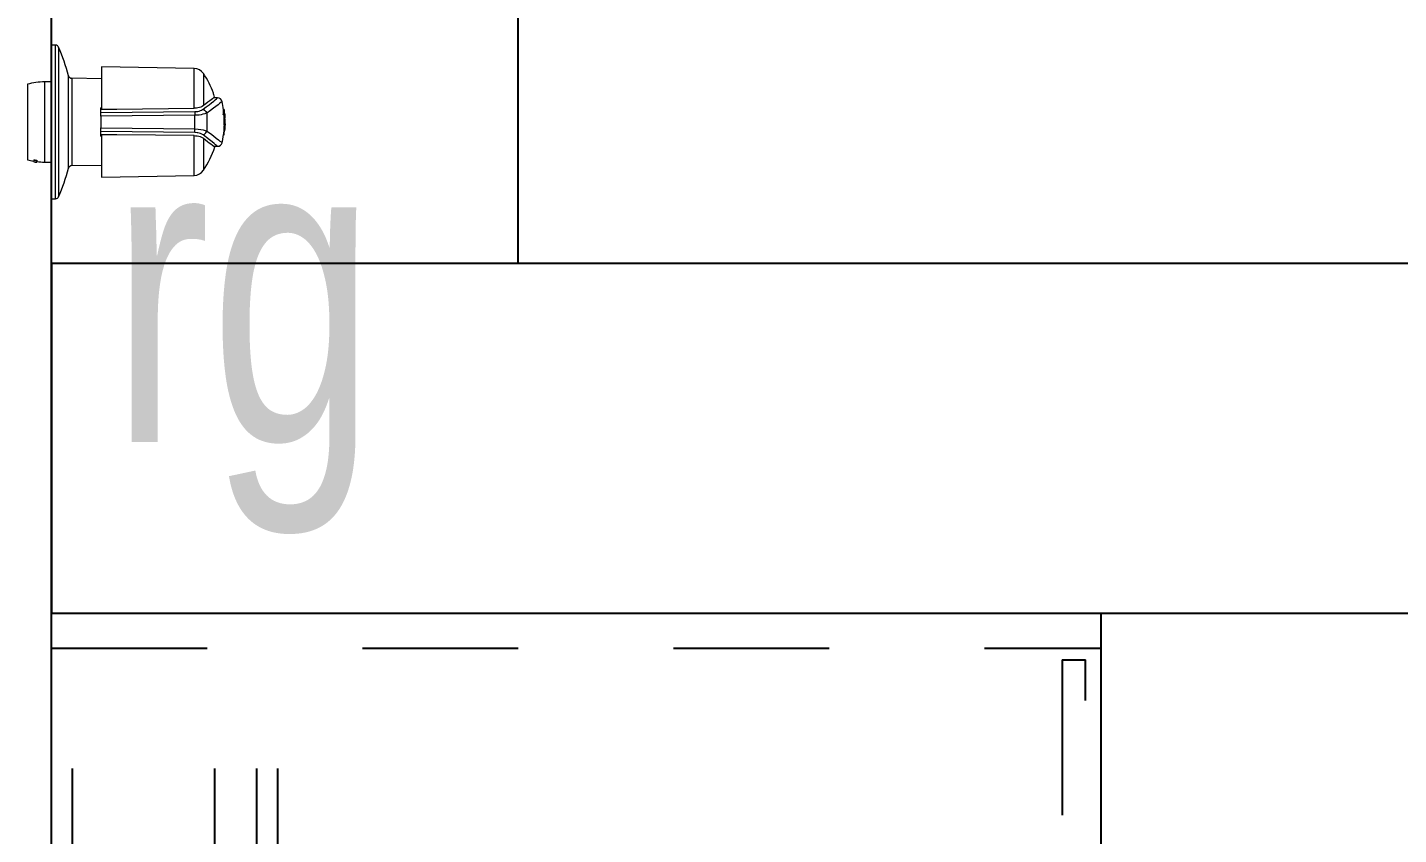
# Model space of a CAD drawing. Header units: millimetres. Extents: x 1573 to 2177, y 1587 to 1932.
# Drawn here: x 1896.255 to 1897.137, y 1901.157 to 1901.676 of the extents above; entities that cross this region are included whole.
import ezdxf

# ---------------------------------------------------------------- set-up
doc = ezdxf.new("R2010")
doc.units = ezdxf.units.MM
doc.header["$LTSCALE"] = 0.03
doc.linetypes.add('HIDDEN', pattern=[9.525, 6.35, -3.175])
doc.linetypes.add('HIDDEN2', pattern=[0.1875, 0.125, -0.0625])
doc.layers.add('-HIDRO', color=8, linetype='Continuous')
doc.layers.add('Prumadas_T', color=2, linetype='Continuous')
doc.layers.add('TigreCad', color=2, linetype='Continuous', lineweight=13)
doc.styles.add('CELIO_COTA', font='technic_.ttf', dxfattribs={"width": 0.85})

# ---------------------------------------------------------------- blocks, each defined once
blk = doc.blocks.new('27952097s')
at = {"layer": 'TigreCad', "linetype": 'Continuous'}
for p, q in [((-9.99, 100.7), (-10.34, 101.11)), ((-10.34, 101.11), (-10.34, 99.56)), ((-9.56, 100.2), (-9.99, 100.7)), ((-8.99, 99.52), (-9.56, 100.2)), ((-8.78, 103.07), (-8.69, 102.97)), ((-8.69, 102.97), (-8.44, 102.66)), ((-8.44, 102.66), (-8.01, 102.14)), ((-8.01, 102.14), (-7.41, 101.39)), ((-7.41, 101.39), (-6.7, 100.48)), ((-6.7, 100.48), (-5.86, 99.38)), ((-5.31, 104.01), (-5.31, 103.7)), ((-5.28, 104.02), (-5.3, 104)), ((-5.3, 104), (-5.16, 103.99)), ((-5.14, 103.68), (-5.29, 103.7)), ((-5.16, 103.99), (-4.89, 103.97)), ((-4.84, 103.67), (-5.14, 103.68)), ((-4.88, 104.06), (-4.89, 104.06)), ((-4.89, 104.06), (-4.8, 104.04)), ((-4.89, 103.97), (-4.45, 103.96)), ((-4.41, 103.65), (-4.84, 103.67)), ((-4.74, 104.08), (-4.83, 104.07)), ((-4.8, 104.04), (-4.57, 104.02)), ((-4.46, 104.1), (-4.74, 104.08)), ((-4.57, 104.02), (-4.2, 104)), ((-4.05, 104.11), (-4.46, 104.1)), ((-4.45, 103.96), (-3.88, 103.95)), ((-3.83, 103.64), (-4.41, 103.65)), ((-4.2, 104), (-3.64, 103.98)), ((-3.58, 104.12), (-4.05, 104.11)), ((-3.88, 103.95), (-3.16, 103.94)), ((-3.16, 103.63), (-3.83, 103.64)), ((-3.64, 103.98), (-2.92, 103.95)), ((-3.6, 104.18), (-3.6, 103.97)), ((-3.59, 104.19), (-3.56, 104.19)), ((-3.52, 104.17), (-3.58, 104.18)), ((-3.56, 104.19), (-3.53, 104.2)), ((-3.53, 104.2), (-3.44, 104.21)), ((-3.41, 104.17), (-3.52, 104.17)), ((-3.44, 104.21), (-3.42, 104.22)), ((-3.42, 104.22), (-3.4, 104.22)), ((-3.29, 104.18), (-3.41, 104.17)), ((-3.41, 103.97), (-3.41, 104.17)), ((-3.4, 104.22), (-3.36, 104.22)), ((-3.36, 104.22), (-3.33, 104.23)), ((-3.33, 104.23), (-3.3, 104.23)), ((-3.3, 104.23), (-3.25, 104.24)), ((-3.22, 104.18), (-3.29, 104.18)), ((-3.25, 104.24), (-3.18, 104.24)), ((-3.15, 104.18), (-3.22, 104.18)), ((-3.18, 104.24), (-3.11, 104.25)), ((-2.92, 103.95), (-3.16, 103.94)), ((-3.16, 103.63), (-3.16, 103.94)), ((-3.16, 103.63), (-3.03, 103.64)), ((-3.09, 104.19), (-3.15, 104.18)), ((-3.15, 103.96), (-3.15, 104.18)), ((-3.11, 104.25), (-3.01, 104.26)), ((-3.06, 104.19), (-3.09, 104.19)), ((-3.03, 104.19), (-3.06, 104.19)), ((-3.03, 103.96), (-3.03, 104.19)), ((-2.97, 104.19), (-3.03, 104.19)), ((-3.03, 103.64), (-2.92, 103.65)), ((-3.01, 104.26), (-2.9, 104.27)), ((-2.91, 104.2), (-2.97, 104.19)), ((-2.92, 103.65), (-2.92, 103.95)), ((-2.92, 103.89), (-2.91, 103.89)), ((-2.85, 104.2), (-2.91, 104.2)), ((-2.91, 103.89), (-2.85, 103.9)), ((-2.9, 104.27), (-2.78, 104.27)), ((-2.76, 104.2), (-2.85, 104.2)), ((-2.85, 103.9), (-2.85, 104.2)), ((-2.85, 103.9), (-2.79, 103.9)), ((-2.79, 103.9), (-2.74, 103.9)), ((-2.78, 104.27), (-2.6, 104.29)), ((-2.71, 104.21), (-2.76, 104.2)), ((-2.74, 103.9), (-2.65, 103.91)), ((-2.65, 104.21), (-2.71, 104.21)), ((-2.58, 104.21), (-2.65, 104.21)), ((-2.65, 103.91), (-2.65, 104.21)), ((-2.65, 103.91), (-2.61, 103.91)), ((-2.61, 103.91), (-2.57, 103.91)), ((-2.6, 104.29), (-2.54, 104.29)), ((-2.54, 104.21), (-2.58, 104.21)), ((-2.57, 103.91), (-2.5, 103.91)), ((-2.54, 104.29), (-2.49, 104.29)), ((-2.5, 104.21), (-2.54, 104.21)), ((-2.43, 104.21), (-2.5, 104.21)), ((-2.5, 103.91), (-2.5, 104.21)), ((-2.5, 103.91), (-2.45, 103.91)), ((-2.49, 104.29), (-2.38, 104.3)), ((-2.45, 103.91), (-2.41, 103.91)), ((-2.4, 104.21), (-2.43, 104.21)), ((-2.41, 103.91), (-2.36, 103.9)), ((-2.36, 104.21), (-2.4, 104.21)), ((-2.38, 104.3), (-2.1, 104.32)), ((-2.36, 103.9), (-2.36, 104.21)), ((-2.3, 104.2), (-2.36, 104.21)), ((-2.36, 103.9), (-2.33, 103.9)), ((-2.33, 103.9), (-2.3, 103.9)), ((-2.27, 104.2), (-2.3, 104.2)), ((-2.3, 103.9), (-2.24, 103.89)), ((-2.24, 104.2), (-2.27, 104.2)), ((-2.24, 103.89), (-2.24, 104.2)), ((-2.18, 104.19), (-2.24, 104.2)), ((-2.24, 103.89), (-2.21, 103.89)), ((-2.21, 103.89), (-2.17, 103.89)), ((-2.15, 104.19), (-2.18, 104.19)), ((-2.17, 103.89), (-2.11, 103.89)), ((-2.11, 104.19), (-2.15, 104.19)), ((-2.04, 104.19), (-2.11, 104.19)), ((-2.11, 103.89), (-2.11, 104.19)), ((-2.11, 103.89), (-2.07, 103.88)), ((-2.1, 104.32), (-1.84, 104.33)), ((-2.07, 103.88), (-2.03, 103.88)), ((-2, 104.19), (-2.04, 104.19)), ((-2.03, 103.88), (-1.96, 103.88)), ((-1.96, 104.18), (-2, 104.19)), ((-1.96, 103.88), (-1.96, 104.18)), ((-1.8, 104.18), (-1.96, 104.18)), ((-1.96, 103.88), (-1.86, 103.88)), ((-1.86, 103.88), (-1.76, 103.88)), ((-1.84, 104.33), (-1.58, 104.34)), ((-1.7, 104.19), (-1.8, 104.18)), ((-1.76, 103.88), (-1.58, 103.88)), ((-1.58, 104.19), (-1.7, 104.19)), ((-1.53, 104.19), (-1.58, 104.19)), ((-1.58, 103.88), (-1.58, 104.19)), ((-1.58, 103.88), (-1.53, 103.89)), ((-1.47, 104.19), (-1.53, 104.19)), ((-1.53, 103.89), (-1.47, 103.89)), ((-1.42, 104.19), (-1.47, 104.19)), ((-1.47, 103.89), (-1.42, 103.89)), ((-1.42, 103.89), (-1.42, 104.19)), ((-1.3, 104.19), (-1.42, 104.19)), ((-1.42, 103.89), (-1.33, 103.89)), ((-1.33, 103.89), (-1.25, 103.89)), ((-1.22, 104.19), (-1.3, 104.19)), ((-1.25, 103.89), (-1.15, 103.88)), ((-1.15, 104.18), (-1.22, 104.19)), ((-1.15, 103.88), (-1.15, 104.18)), ((-1.1, 104.18), (-1.15, 104.18)), ((-1.15, 103.88), (-1.12, 103.88)), ((-1.12, 103.88), (-1.08, 103.87)), ((-1.07, 104.18), (-1.1, 104.18)), ((-1.08, 103.87), (-1.04, 103.87)), ((-1.04, 104.17), (-1.07, 104.18)), ((-1.04, 103.87), (-1.04, 104.17)), ((-0.94, 104.16), (-1.04, 104.17)), ((-1.04, 103.87), (-0.97, 103.86)), ((-0.97, 103.86), (-0.89, 103.86)), ((-0.86, 104.16), (-0.94, 104.16)), ((-0.89, 103.86), (-0.78, 103.85)), ((-0.78, 104.15), (-0.86, 104.16)), ((-0.78, 103.85), (-0.78, 104.15)), ((-0.71, 104.15), (-0.78, 104.15)), ((-0.78, 103.85), (-0.74, 103.84)), ((-0.74, 103.84), (-0.71, 103.84)), ((-0.68, 104.14), (-0.71, 104.15)), ((-0.71, 103.84), (-0.64, 103.84)), ((-0.64, 104.14), (-0.68, 104.14)), ((-0.64, 103.84), (-0.64, 104.14)), ((-0.5, 104.14), (-0.64, 104.14)), ((-0.64, 103.84), (-0.57, 103.84)), ((-0.57, 103.84), (-0.49, 103.83)), ((-0.42, 104.14), (-0.5, 104.14)), ((-0.49, 103.83), (-0.33, 103.83)), ((-0.33, 104.14), (-0.42, 104.14)), ((-0.33, 103.83), (-0.33, 104.14)), ((-0.25, 104.14), (-0.33, 104.14)), ((-0.33, 103.83), (-0.29, 103.83)), ((-0.29, 103.83), (-0.25, 103.83)), ((-0.21, 104.14), (-0.25, 104.14)), ((-0.25, 103.83), (-0.16, 103.83)), ((-0.16, 104.14), (-0.21, 104.14)), ((-0.16, 103.83), (-0.16, 104.14)), ((0.06, 104.14), (-0.16, 104.14)), ((-0.16, 103.83), (-0.01, 103.84)), ((-0.01, 103.84), (0.15, 103.84)), ((0.21, 104.15), (0.06, 104.14)), ((0.15, 103.84), (0.36, 103.85)), ((0.36, 104.15), (0.21, 104.15)), ((0.59, 104.16), (0.36, 104.15)), ((0.36, 103.85), (0.36, 104.15)), ((0.36, 103.85), (0.48, 103.85)), ((0.48, 103.85), (0.6, 103.86)), ((0.7, 104.17), (0.59, 104.16)), ((0.6, 103.86), (0.81, 103.87)), ((0.81, 104.18), (0.7, 104.17)), ((0.81, 103.87), (0.81, 104.18)), ((0.88, 104.18), (0.81, 104.18)), ((0.81, 103.87), (0.84, 103.88)), ((0.84, 103.88), (0.88, 103.88)), ((0.86, 104.37), (0.94, 104.37)), ((0.91, 104.18), (0.88, 104.18)), ((0.88, 103.88), (0.95, 103.88)), ((0.95, 104.19), (0.91, 104.18)), ((0.94, 104.37), (1.06, 104.36)), ((1.01, 104.19), (0.95, 104.19)), ((0.95, 103.88), (0.95, 104.19)), ((0.95, 103.88), (0.98, 103.89)), ((0.98, 103.89), (1.01, 103.89)), ((1.05, 104.19), (1.01, 104.19)), ((1.01, 103.89), (1.08, 103.89)), ((1.08, 104.2), (1.05, 104.19)), ((1.06, 104.36), (1.21, 104.36)), ((1.2, 104.21), (1.08, 104.2)), ((1.08, 103.89), (1.08, 104.2)), ((1.08, 103.89), (1.14, 103.9)), ((1.14, 103.9), (1.21, 103.9)), ((1.26, 104.21), (1.2, 104.21)), ((1.21, 104.36), (1.37, 104.35)), ((1.21, 103.9), (1.32, 103.91)), ((1.32, 104.22), (1.26, 104.21)), ((1.37, 104.22), (1.32, 104.22)), ((1.32, 103.91), (1.32, 104.22)), ((1.32, 103.91), (1.35, 103.92)), ((1.35, 103.92), (1.38, 103.92)), ((1.37, 104.35), (1.56, 104.34)), ((1.4, 104.23), (1.37, 104.22)), ((1.38, 103.92), (1.42, 103.93)), ((1.42, 104.23), (1.4, 104.23)), ((1.42, 103.93), (1.42, 104.23)), ((1.47, 104.23), (1.42, 104.23)), ((1.42, 103.93), (1.47, 103.93)), ((1.54, 104.24), (1.47, 104.23)), ((1.47, 103.93), (1.54, 103.93)), ((1.59, 104.24), (1.54, 104.24)), ((1.54, 103.93), (1.6, 103.94)), ((1.56, 104.34), (1.59, 104.34)), ((1.59, 104.34), (1.62, 104.34)), ((1.6, 104.29), (1.59, 104.28)), ((1.59, 104.28), (1.59, 104.28)), ((1.59, 104.28), (1.59, 104.28)), ((1.59, 104.28), (1.6, 104.28)), ((1.65, 104.24), (1.59, 104.24)), ((1.62, 104.29), (1.6, 104.29)), ((1.6, 104.28), (1.6, 104.28)), ((1.6, 104.28), (1.62, 104.28)), ((1.6, 103.94), (1.65, 103.93)), ((1.62, 104.34), (1.67, 104.34)), ((1.68, 104.3), (1.62, 104.29)), ((1.62, 104.28), (1.62, 104.29)), ((1.62, 104.28), (1.64, 104.28)), ((1.64, 104.28), (1.68, 104.27)), ((1.65, 103.93), (1.65, 104.24)), ((1.67, 104.24), (1.65, 104.24)), ((1.65, 103.93), (1.68, 103.93)), ((1.67, 104.34), (1.69, 104.34)), ((1.7, 104.23), (1.67, 104.24)), ((1.73, 104.31), (1.68, 104.3)), ((1.68, 104.27), (1.7, 104.27)), ((1.68, 103.93), (1.76, 103.93)), ((1.69, 104.34), (1.71, 104.33)), ((1.7, 104.27), (1.73, 104.27)), ((1.75, 104.23), (1.7, 104.23)), ((1.71, 104.33), (1.74, 104.33)), ((1.77, 104.31), (1.73, 104.31)), ((1.73, 104.27), (1.76, 104.27)), ((1.74, 104.33), (1.77, 104.33)), ((1.83, 104.22), (1.75, 104.23)), ((1.76, 104.27), (1.8, 104.27)), ((1.76, 103.93), (1.94, 103.91)), ((1.77, 104.33), (1.79, 104.33)), ((1.79, 104.32), (1.77, 104.31)), ((1.77, 104.27), (1.77, 104.31)), ((1.81, 104.33), (1.79, 104.34)), ((1.79, 104.34), (1.8, 104.34)), ((1.79, 104.33), (1.8, 104.32)), ((1.8, 104.32), (1.79, 104.32)), ((1.8, 104.34), (1.81, 104.34)), ((1.8, 104.32), (1.8, 104.32)), ((1.8, 104.27), (1.8, 104.32)), ((1.8, 104.27), (1.83, 104.27)), ((1.84, 104.33), (1.81, 104.33)), ((1.83, 104.27), (1.86, 104.27)), ((1.94, 104.21), (1.83, 104.22)), ((1.84, 104.27), (1.84, 104.33)), ((1.87, 104.33), (1.84, 104.33)), ((1.86, 104.27), (1.91, 104.27)), ((1.89, 104.33), (1.87, 104.33)), ((1.91, 104.33), (1.89, 104.33)), ((1.96, 104.32), (1.91, 104.33)), ((1.91, 104.27), (1.91, 104.33)), ((1.91, 104.27), (1.93, 104.28)), ((1.93, 104.28), (1.95, 104.28)), ((2, 104.2), (1.94, 104.21)), ((1.94, 103.91), (1.94, 104.21)), ((1.94, 103.91), (2, 103.9)), ((1.95, 104.28), (2.01, 104.28)), ((1.98, 104.32), (1.96, 104.32)), ((2.01, 104.32), (1.98, 104.32)), ((2, 103.9), (2, 104.2)), ((2.06, 104.19), (2, 104.2)), ((2, 103.9), (2.04, 103.89)), ((2.01, 104.28), (2.01, 104.32)), ((2.12, 104.31), (2.01, 104.32)), ((2.01, 104.28), (2.06, 104.28)), ((2.04, 103.89), (2.09, 103.89)), ((2.06, 104.28), (2.13, 104.28)), ((2.1, 104.19), (2.06, 104.19)), ((2.09, 103.89), (2.15, 103.88)), ((2.15, 104.18), (2.1, 104.19)), ((2.19, 104.31), (2.12, 104.31)), ((2.13, 104.28), (2.26, 104.27)), ((2.15, 103.88), (2.15, 104.18)), ((2.22, 104.18), (2.15, 104.18)), ((2.15, 103.88), (2.19, 103.88)), ((2.26, 104.3), (2.19, 104.31)), ((2.19, 103.88), (2.22, 103.87)), ((2.26, 104.17), (2.22, 104.18)), ((2.22, 103.87), (2.3, 103.87)), ((2.26, 104.27), (2.26, 104.3)), ((2.33, 104.3), (2.26, 104.3)), ((2.26, 104.27), (2.33, 104.27)), ((2.3, 104.17), (2.26, 104.17)), ((2.47, 104.16), (2.3, 104.17)), ((2.3, 103.87), (2.3, 104.17)), ((2.3, 103.87), (2.54, 103.85)), ((2.36, 104.3), (2.33, 104.3)), ((2.33, 104.27), (2.4, 104.27)), ((2.4, 104.3), (2.36, 104.3)), ((2.4, 104.27), (2.4, 104.3)), ((2.6, 104.28), (2.4, 104.3)), ((2.4, 104.27), (2.55, 104.26)), ((2.72, 104.14), (2.47, 104.16)), ((2.54, 103.85), (2.78, 103.84)), ((2.55, 104.26), (2.59, 104.26)), ((2.59, 104.26), (2.63, 104.26)), ((2.71, 104.28), (2.6, 104.28)), ((2.63, 104.26), (2.71, 104.25)), ((2.81, 104.27), (2.71, 104.28)), ((2.71, 104.25), (2.84, 104.24)), ((3.05, 104.13), (2.72, 104.14)), ((2.78, 103.84), (3.05, 103.83)), ((2.95, 104.26), (2.81, 104.27)), ((2.84, 104.24), (2.97, 104.23)), ((3.02, 104.26), (2.95, 104.26)), ((2.97, 104.23), (3.19, 104.21)), ((3.08, 104.25), (3.02, 104.26)), ((3.12, 104.13), (3.05, 104.13)), ((3.05, 103.83), (3.05, 104.13)), ((3.05, 103.83), (3.09, 103.83)), ((3.21, 104.25), (3.08, 104.25)), ((3.08, 104.22), (3.08, 104.25)), ((3.09, 103.83), (3.12, 103.83)), ((3.16, 104.13), (3.12, 104.13)), ((3.12, 103.83), (3.19, 103.82)), ((3.19, 104.13), (3.16, 104.13)), ((3.19, 104.21), (3.28, 104.2)), ((3.19, 103.82), (3.19, 104.13)), ((3.26, 104.13), (3.19, 104.13)), ((3.19, 103.82), (3.23, 103.82)), ((3.28, 104.24), (3.21, 104.25)), ((3.23, 103.82), (3.26, 103.82)), ((3.29, 104.13), (3.26, 104.13)), ((3.26, 103.82), (3.33, 103.82)), ((3.34, 104.24), (3.28, 104.24)), ((3.28, 104.2), (3.36, 104.19)), ((3.33, 104.13), (3.29, 104.13)), ((3.33, 103.82), (3.33, 104.13)), ((3.44, 104.13), (3.33, 104.13)), ((3.33, 103.82), (3.4, 103.82)), ((3.46, 104.23), (3.34, 104.24)), ((3.34, 104.19), (3.34, 104.24)), ((3.36, 104.19), (3.44, 104.18)), ((3.4, 103.82), (3.47, 103.82)), ((3.44, 104.18), (3.56, 104.16)), ((3.51, 104.13), (3.44, 104.13)), ((3.52, 104.22), (3.46, 104.23)), ((3.47, 103.82), (3.56, 103.83)), ((3.56, 104.13), (3.51, 104.13)), ((3.58, 104.22), (3.52, 104.22)), ((3.56, 104.16), (3.61, 104.15)), ((3.56, 103.83), (3.56, 104.13)), ((3.59, 104.13), (3.56, 104.13)), ((3.56, 103.83), (3.62, 103.83)), ((3.58, 104.16), (3.58, 104.22)), ((3.59, 104.22), (3.58, 104.22)), ((3.68, 104.21), (3.59, 104.22)), ((3.62, 104.14), (3.59, 104.13)), ((3.62, 103.83), (3.61, 103.84)), ((3.62, 104.14), (3.62, 104.14)), ((3.62, 103.84), (3.62, 104.14)), ((3.74, 104.2), (3.68, 104.21)), ((3.79, 104.2), (3.74, 104.2)), ((3.79, 103.9), (3.79, 104.2)), ((3.83, 104.19), (3.79, 104.2)), ((3.85, 104.19), (3.83, 104.19)), ((3.85, 104.19), (3.85, 104.19)), ((3.85, 103.89), (3.85, 104.19)), ((4.83, 104.04), (3.85, 104.07)), ((5.22, 104.02), (4.83, 104.04)), ((5.47, 104), (5.22, 104.02)), ((5.47, 103.7), (5.47, 104)), ((6, 99.41), (6.89, 100.57)), ((6.89, 100.57), (7.64, 101.52)), ((7.64, 101.52), (8.17, 102.19)), ((8.17, 102.19), (8.56, 102.67)), ((8.56, 102.67), (8.81, 102.97)), ((8.81, 102.97), (8.89, 103.07)), ((9.75, 100.29), (9.21, 99.65)), ((10.14, 100.75), (9.75, 100.29)), ((10.38, 101.02), (10.14, 100.75)), ((10.45, 101.11), (10.38, 101.02)), ((10.45, 99.56), (10.45, 101.11)), ((-20.75, 95.11), (-20.64, 95.11)), ((-20.64, 95.11), (-20.32, 95.11)), ((-20.32, 95.11), (-19.78, 95.11)), ((-19.78, 95.11), (-19.04, 95.11)), ((-19.04, 95.11), (-18.1, 95.11)), ((-18.1, 95.11), (-16.97, 95.11)), ((-16.97, 95.11), (-15.66, 95.11)), ((-15.66, 95.11), (-14.19, 95.11)), ((-14.19, 95.11), (-12.57, 95.11)), ((-12.57, 95.11), (-10.82, 95.11)), ((-12.38, 99.38), (-12.39, 99.38)), ((-12.35, 99.36), (-12.38, 99.38)), ((-12.32, 99.37), (-12.35, 99.36)), ((-12.27, 99.38), (-12.32, 99.37)), ((-12.15, 99.42), (-12.27, 99.38)), ((-11.97, 99.48), (-12.15, 99.42)), ((-11.83, 99.53), (-11.97, 99.48)), ((-10.82, 95.11), (-8.95, 95.11)), ((-10.7, 99.89), (-10.56, 99.73)), ((-10.56, 99.73), (-10.33, 99.44)), ((-10.33, 99.44), (-9.99, 99.02)), ((-9.99, 99.02), (-9.55, 98.48)), ((-9.55, 98.48), (-9.03, 97.83)), ((-9.03, 97.83), (-8.44, 97.05)), ((-8.27, 98.63), (-8.99, 99.52)), ((-8.95, 95.11), (-7, 95.11)), ((-8.44, 97.05), (-7.75, 96.14)), ((-7.41, 97.55), (-8.27, 98.63)), ((-7.75, 96.14), (-7, 95.11)), ((-6.47, 96.32), (-7.41, 97.55)), ((-7, 95.11), (-6.69, 94.6)), ((-6.69, 94.6), (-6.4, 93.97)), ((-5.45, 94.92), (-6.47, 96.32)), ((-5.86, 99.38), (-4.89, 98.06)), ((-5.45, 94.92), (-5.12, 95.6)), ((-5.34, 94.75), (-5.45, 94.92)), ((-5.08, 94.31), (-5.34, 94.75)), ((-5.12, 95.6), (-4.55, 96.17)), ((-4.86, 93.79), (-5.08, 94.31)), ((-4.89, 98.06), (-3.82, 96.53)), ((-4.55, 96.17), (-3.82, 96.53)), ((-3.82, 96.53), (-3.72, 96.3)), ((-3.82, 96.53), (-1.89, 96.53)), ((-3.72, 96.3), (-3.49, 95.65)), ((-3.49, 95.65), (-3.29, 94.91)), ((-3.29, 94.91), (-3.12, 94.12)), ((-3.12, 94.12), (-2.99, 93.26)), ((-1.89, 96.53), (0.06, 96.52)), ((0.06, 96.52), (2, 96.53)), ((2, 96.53), (3.93, 96.53)), ((3.21, 93.96), (3.42, 94.98)), ((3.42, 94.98), (3.66, 95.82)), ((3.66, 95.82), (3.93, 96.53)), ((3.93, 96.53), (5.01, 98.06)), ((4.66, 96.17), (3.93, 96.53)), ((5.24, 95.6), (4.66, 96.17)), ((5.27, 94.43), (5, 93.84)), ((5.01, 98.06), (6, 99.41)), ((5.56, 94.92), (5.24, 95.6)), ((5.56, 94.92), (5.27, 94.43)), ((6.66, 96.42), (5.56, 94.92)), ((6.28, 93.65), (6.54, 94.3)), ((6.54, 94.3), (6.83, 94.86)), ((7.66, 97.71), (6.66, 96.42)), ((6.83, 94.86), (7, 95.11)), ((7, 95.11), (7.68, 96.04)), ((7, 95.11), (8.95, 95.11)), ((8.51, 98.78), (7.66, 97.71)), ((7.68, 96.04), (8.31, 96.89)), ((8.31, 96.89), (8.88, 97.63)), ((9.21, 99.65), (8.51, 98.78)), ((8.88, 97.63), (9.39, 98.28)), ((8.95, 95.11), (10.82, 95.11)), ((9.39, 98.28), (9.95, 98.98)), ((9.95, 98.98), (10.37, 99.49)), ((10.37, 99.49), (10.63, 99.81)), ((10.63, 99.81), (10.73, 99.93)), ((10.82, 95.11), (12.57, 95.11)), ((12.57, 95.11), (14.19, 95.11)), ((14.19, 95.11), (15.66, 95.11)), ((15.66, 95.11), (16.97, 95.11)), ((16.97, 95.11), (18.1, 95.11)), ((18.1, 95.11), (19.04, 95.11)), ((19.04, 95.11), (19.78, 95.11)), ((19.78, 95.11), (20.32, 95.11)), ((20.32, 95.11), (20.64, 95.11)), ((20.64, 95.11), (20.75, 95.11)), ((-22.92, 91.07), (-23.62, 51.34)), ((-22.81, 91.07), (-22.92, 91.07)), ((-22.46, 91.07), (-22.81, 91.07)), ((-21.88, 91.07), (-22.46, 91.07)), ((-21.08, 91.07), (-21.88, 91.07)), ((-20.07, 91.07), (-21.08, 91.07)), ((-18.85, 91.07), (-20.07, 91.07)), ((-17.44, 91.07), (-18.85, 91.07)), ((-15.85, 91.07), (-17.44, 91.07)), ((-14.1, 91.07), (-15.85, 91.07)), ((-12.21, 91.07), (-14.1, 91.07)), ((-10.19, 91.07), (-12.21, 91.07)), ((-8.07, 91.07), (-10.19, 91.07)), ((-5.87, 91.07), (-8.07, 91.07)), ((-6.4, 93.97), (-6.2, 93.38)), ((-6.2, 93.38), (-6.04, 92.71)), ((-6.04, 92.71), (-5.94, 92.08)), ((-5.94, 92.08), (-5.88, 91.41)), ((-5.88, 91.41), (-5.87, 91.07)), ((-5.56, 58.04), (-5.87, 91.07)), ((-4.69, 93.24), (-4.86, 93.79)), ((-4.55, 92.65), (-4.69, 93.24)), ((-4.47, 92), (-4.55, 92.65)), ((-4.43, 91.35), (-4.47, 92)), ((-4.43, 91.35), (-4.04, 91.37)), ((-4.02, 51.06), (-4.43, 91.35)), ((-4.04, 91.37), (-3.5, 91.38)), ((-3.5, 91.38), (-2.88, 91.39)), ((-2.99, 93.26), (-2.91, 92.34)), ((-2.91, 92.34), (-2.88, 91.39)), ((0.06, 91.38), (-2.88, 91.39)), ((-2.88, 91.39), (-2.44, 51.06)), ((2.99, 91.39), (0.06, 91.38)), ((2.56, 51.06), (2.99, 91.39)), ((2.99, 91.39), (3.07, 92.87)), ((3.62, 91.38), (2.99, 91.39)), ((3.07, 92.87), (3.21, 93.96)), ((4.16, 91.37), (3.62, 91.38)), ((4.55, 91.35), (4.14, 51.06)), ((4.55, 91.35), (4.16, 91.37)), ((4.63, 92.38), (4.55, 91.35)), ((4.68, 92.71), (4.63, 92.38)), ((4.82, 93.3), (4.68, 92.71)), ((5, 93.84), (4.82, 93.3)), ((5.87, 91.07), (5.56, 58.04)), ((5.87, 91.07), (5.91, 91.76)), ((8.07, 91.07), (5.87, 91.07)), ((5.91, 91.76), (5.99, 92.45)), ((5.99, 92.45), (6.12, 93.07)), ((6.12, 93.07), (6.28, 93.65)), ((10.19, 91.07), (8.07, 91.07)), ((12.21, 91.07), (10.19, 91.07)), ((14.1, 91.07), (12.21, 91.07)), ((15.85, 91.07), (14.1, 91.07)), ((17.44, 91.07), (15.85, 91.07)), ((18.85, 91.07), (17.44, 91.07)), ((20.07, 91.07), (18.85, 91.07)), ((21.08, 91.07), (20.07, 91.07)), ((21.88, 91.07), (21.08, 91.07)), ((22.46, 91.07), (21.88, 91.07)), ((22.81, 91.07), (22.46, 91.07)), ((22.92, 91.07), (22.81, 91.07)), ((23.62, 51.34), (22.92, 91.07)), ((-5.49, 51.34), (-5.56, 58.04)), ((5.56, 58.04), (5.49, 51.34)), ((-23.62, 51.34), (-23.51, 51.34)), ((-23.51, 51.34), (-23.19, 51.34)), ((-23.19, 51.34), (-22.66, 51.34)), ((-22.66, 51.34), (-21.92, 51.34)), ((-21.92, 51.34), (-20.98, 51.34)), ((-20.98, 51.34), (-19.85, 51.34)), ((-19.85, 51.34), (-18.54, 51.34)), ((-18.51, 51.34), (-18.73, 38.65)), ((-18.54, 51.34), (-17.06, 51.34)), ((-17.06, 51.34), (-15.43, 51.34)), ((-15.43, 51.34), (-13.65, 51.34)), ((-13.65, 51.34), (-11.75, 51.34)), ((-11.75, 51.34), (-9.75, 51.34)), ((-9.75, 51.34), (-7.65, 51.34)), ((-7.65, 51.34), (-5.49, 51.34)), ((-6.04, 51.34), (-6.04, 51.06)), ((-5.08, 51.06), (-6.04, 51.06)), ((-4.02, 51.06), (-5.08, 51.06)), ((-3.65, 51.06), (-4.02, 51.06)), ((-3.09, 51.06), (-3.65, 51.06)), ((-2.44, 51.06), (-3.09, 51.06)), ((-2.44, 51.06), (0.06, 51.06)), ((0.06, 51.06), (2.56, 51.06)), ((3.15, 51.06), (2.56, 51.06)), ((3.72, 51.06), (3.15, 51.06)), ((4.14, 51.06), (3.72, 51.06)), ((5.19, 51.06), (4.14, 51.06)), ((6.16, 51.06), (5.19, 51.06)), ((5.49, 51.34), (7.65, 51.34)), ((6.16, 51.06), (6.16, 51.34)), ((7.65, 51.34), (9.75, 51.34)), ((9.75, 51.34), (11.75, 51.34)), ((11.75, 51.34), (13.65, 51.34)), ((13.65, 51.34), (15.43, 51.34)), ((15.43, 51.34), (17.06, 51.34)), ((17.06, 51.34), (18.54, 51.34)), ((18.73, 38.65), (18.51, 51.34)), ((18.54, 51.34), (19.85, 51.34)), ((19.85, 51.34), (20.98, 51.34)), ((20.98, 51.34), (21.92, 51.34)), ((21.92, 51.34), (22.66, 51.34)), ((22.66, 51.34), (23.19, 51.34)), ((23.19, 51.34), (23.51, 51.34)), ((23.51, 51.34), (23.62, 51.34)), ((-19.76, 37.22), (-19.86, 37.22)), ((-19.45, 37.22), (-19.76, 37.22)), ((-18.95, 37.22), (-19.45, 37.22)), ((-18.25, 37.22), (-18.95, 37.22)), ((-18.73, 38.65), (-18.63, 38.65)), ((-18.63, 38.65), (-18.32, 38.65)), ((-18.32, 38.65), (-17.81, 38.65)), ((-17.36, 37.22), (-18.25, 37.22)), ((-17.81, 38.65), (-17.11, 38.65)), ((-16.3, 37.22), (-17.36, 37.22)), ((-17.11, 38.65), (-16.22, 38.65)), ((-15.07, 37.22), (-16.3, 37.22)), ((-16.22, 38.65), (-15.15, 38.65)), ((-15.15, 38.65), (-13.92, 38.65)), ((-13.68, 37.22), (-15.07, 37.22)), ((-13.92, 38.65), (-12.53, 38.65)), ((-12.15, 37.22), (-13.68, 37.22)), ((-12.53, 38.65), (-11.01, 38.65)), ((-10.5, 37.22), (-12.15, 37.22)), ((-11.01, 38.65), (-9.36, 38.65)), ((-8.75, 37.22), (-10.5, 37.22)), ((-9.36, 38.65), (-7.62, 38.65)), ((-6.9, 37.22), (-8.75, 37.22)), ((-7.62, 38.65), (-5.79, 38.65)), ((-4.98, 37.22), (-6.9, 37.22)), ((-5.79, 38.65), (-3.89, 38.65)), ((-3.01, 37.22), (-4.98, 37.22)), ((-3.89, 38.65), (-1.96, 38.65)), ((-1.01, 37.22), (-3.01, 37.22)), ((-1.96, 38.65), (0, 38.65)), ((1.01, 37.22), (-1.01, 37.22)), ((0, 38.65), (1.96, 38.65)), ((3.01, 37.22), (1.01, 37.22)), ((1.96, 38.65), (3.89, 38.65)), ((4.98, 37.22), (3.01, 37.22)), ((3.89, 38.65), (5.79, 38.65)), ((6.9, 37.22), (4.98, 37.22)), ((5.79, 38.65), (7.62, 38.65)), ((8.75, 37.22), (6.9, 37.22)), ((7.62, 38.65), (9.36, 38.65)), ((10.5, 37.22), (8.75, 37.22)), ((9.36, 38.65), (11.01, 38.65)), ((12.15, 37.22), (10.5, 37.22)), ((11.01, 38.65), (12.53, 38.65)), ((13.68, 37.22), (12.15, 37.22)), ((12.53, 38.65), (13.92, 38.65)), ((15.07, 37.22), (13.68, 37.22)), ((13.92, 38.65), (15.15, 38.65)), ((16.3, 37.22), (15.07, 37.22)), ((15.15, 38.65), (16.22, 38.65)), ((16.22, 38.65), (17.11, 38.65)), ((17.36, 37.22), (16.3, 37.22)), ((17.11, 38.65), (17.81, 38.65)), ((18.25, 37.22), (17.36, 37.22)), ((17.81, 38.65), (18.32, 38.65)), ((18.95, 37.22), (18.25, 37.22)), ((18.32, 38.65), (18.63, 38.65)), ((18.63, 38.65), (18.73, 38.65)), ((19.45, 37.22), (18.95, 37.22)), ((19.76, 37.22), (19.45, 37.22)), ((19.86, 37.22), (19.76, 37.22)), ((-32.97, 31.67), (-33, 30)), ((-32.9, 30), (-33, 30)), ((-32.87, 31.67), (-32.97, 31.67)), ((-32.59, 30), (-32.9, 30)), ((-32.56, 31.67), (-32.87, 31.67)), ((-32.09, 30), (-32.59, 30)), ((-32.06, 31.67), (-32.56, 31.67)), ((-31.38, 30), (-32.09, 30)), ((-32.07, 33.02), (-31.97, 33.02)), ((-31.36, 31.67), (-32.06, 31.67)), ((-31.97, 33.02), (-31.66, 33.02)), ((-31.66, 33.02), (-31.14, 33.02)), ((-30.49, 30), (-31.38, 30)), ((-30.46, 31.67), (-31.36, 31.67)), ((-31.14, 33.02), (-30.42, 33.02)), ((-29.4, 30), (-30.49, 30)), ((-29.38, 31.67), (-30.46, 31.67)), ((-30.42, 33.02), (-29.51, 33.02)), ((-29.51, 33.02), (-28.4, 33.02)), ((-28.14, 30), (-29.4, 30)), ((-28.11, 31.67), (-29.38, 31.67)), ((-28.4, 33.02), (-27.11, 33.02)), ((-26.7, 30), (-28.14, 30)), ((-26.67, 31.67), (-28.11, 31.67)), ((-27.11, 33.02), (-25.64, 33.02)), ((-25.09, 30), (-26.7, 30)), ((-25.07, 31.67), (-26.67, 31.67)), ((-25.64, 33.02), (-24.01, 33.02)), ((-23.33, 30), (-25.09, 30)), ((-23.31, 31.67), (-25.07, 31.67)), ((-24.01, 33.02), (-22.22, 33.02)), ((-21.43, 30), (-23.33, 30)), ((-21.41, 31.67), (-23.31, 31.67)), ((-22.22, 33.02), (-20.28, 33.02)), ((-19.4, 30), (-21.43, 30)), ((-19.38, 31.67), (-21.41, 31.67)), ((-20.28, 33.02), (-18.22, 33.02)), ((-17.24, 30), (-19.4, 30)), ((-17.23, 31.67), (-19.38, 31.67)), ((-18.22, 33.02), (-16.04, 33.02)), ((-14.98, 30), (-17.24, 30)), ((-14.97, 31.67), (-17.23, 31.67)), ((-17.2, 30), (-17.2, 27)), ((-16.04, 33.02), (-13.75, 33.02)), ((-12.63, 30), (-14.98, 30)), ((-12.62, 31.67), (-14.97, 31.67)), ((-13.75, 33.02), (-11.37, 33.02)), ((-10.2, 30), (-12.63, 30)), ((-10.19, 31.67), (-12.62, 31.67)), ((-11.37, 33.02), (-8.92, 33.02)), ((-7.7, 30), (-10.2, 30)), ((-7.7, 31.67), (-10.19, 31.67)), ((-8.92, 33.02), (-6.42, 33.02)), ((-5.16, 31.67), (-7.7, 31.67)), ((-5.16, 30), (-7.7, 30)), ((-6.42, 33.02), (-3.87, 33.02)), ((-2.59, 31.67), (-5.16, 31.67)), ((-2.59, 30), (-5.16, 30)), ((-3.87, 33.02), (-1.29, 33.02)), ((0, 31.67), (-2.59, 31.67)), ((0, 30), (-2.59, 30)), ((-1.29, 33.02), (1.29, 33.02)), ((2.59, 31.67), (0, 31.67)), ((2.59, 30), (0, 30)), ((1.29, 33.02), (3.87, 33.02)), ((5.16, 31.67), (2.59, 31.67)), ((5.16, 30), (2.59, 30)), ((3.87, 33.02), (6.42, 33.02)), ((7.7, 31.67), (5.16, 31.67)), ((7.7, 30), (5.16, 30)), ((6.42, 33.02), (8.92, 33.02)), ((10.19, 31.67), (7.7, 31.67)), ((10.2, 30), (7.7, 30)), ((8.92, 33.02), (11.37, 33.02)), ((12.62, 31.67), (10.19, 31.67)), ((12.63, 30), (10.2, 30)), ((11.37, 33.02), (13.75, 33.02)), ((14.97, 31.67), (12.62, 31.67)), ((14.98, 30), (12.63, 30)), ((13.75, 33.02), (16.04, 33.02)), ((17.23, 31.67), (14.97, 31.67)), ((17.24, 30), (14.98, 30)), ((16.04, 33.02), (18.22, 33.02)), ((17.2, 27), (17.2, 30)), ((19.38, 31.67), (17.23, 31.67)), ((19.4, 30), (17.24, 30)), ((18.22, 33.02), (20.28, 33.02)), ((21.41, 31.67), (19.38, 31.67)), ((21.43, 30), (19.4, 30)), ((20.28, 33.02), (22.22, 33.02)), ((23.31, 31.67), (21.41, 31.67)), ((23.33, 30), (21.43, 30)), ((22.22, 33.02), (24.01, 33.02)), ((25.07, 31.67), (23.31, 31.67)), ((25.09, 30), (23.33, 30)), ((24.01, 33.02), (25.64, 33.02)), ((26.67, 31.67), (25.07, 31.67)), ((26.7, 30), (25.09, 30)), ((25.64, 33.02), (27.11, 33.02)), ((28.11, 31.67), (26.67, 31.67)), ((28.14, 30), (26.7, 30)), ((27.11, 33.02), (28.4, 33.02)), ((29.38, 31.67), (28.11, 31.67)), ((29.4, 30), (28.14, 30)), ((28.4, 33.02), (29.51, 33.02)), ((30.46, 31.67), (29.38, 31.67)), ((30.49, 30), (29.4, 30)), ((29.51, 33.02), (30.42, 33.02)), ((30.42, 33.02), (31.14, 33.02)), ((31.36, 31.67), (30.46, 31.67)), ((31.38, 30), (30.49, 30)), ((31.14, 33.02), (31.66, 33.02)), ((32.06, 31.67), (31.36, 31.67)), ((32.09, 30), (31.38, 30)), ((31.66, 33.02), (31.97, 33.02)), ((31.97, 33.02), (32.07, 33.02)), ((32.56, 31.67), (32.06, 31.67)), ((32.59, 30), (32.09, 30)), ((32.87, 31.67), (32.56, 31.67)), ((32.9, 30), (32.59, 30)), ((32.97, 31.67), (32.87, 31.67)), ((33, 30), (32.9, 30)), ((33, 30), (32.97, 31.67)), ((-17.2, 27), (-17.09, 27)), ((-17.09, 27), (-16.77, 27)), ((-16.77, 27), (-16.23, 27)), ((-16.23, 27), (-15.5, 27)), ((-15.5, 27), (-14.56, 27)), ((-14.56, 27), (-13.45, 27)), ((-13.45, 27), (-12.16, 27)), ((-12.16, 27), (-10.72, 27)), ((-10.72, 27), (-9.15, 27)), ((-9.15, 27), (-7.46, 27)), ((-7.46, 27), (-5.68, 27)), ((-5.68, 27), (-3.83, 27)), ((-3.83, 27), (-1.93, 27)), ((-1.93, 27), (0, 27)), ((0, 27), (1.93, 27)), ((1.93, 27), (3.83, 27)), ((3.83, 27), (5.68, 27)), ((5.68, 27), (7.46, 27)), ((7.46, 27), (9.15, 27)), ((9.15, 27), (10.72, 27)), ((10.72, 27), (12.16, 27)), ((12.16, 27), (13.45, 27)), ((13.45, 27), (14.56, 27)), ((14.56, 27), (15.5, 27)), ((15.5, 27), (16.23, 27)), ((16.23, 27), (16.77, 27)), ((16.29, 22.96), (16.39, 23.65)), ((16.39, 23.65), (16.7, 23.65)), ((16.7, 23.65), (16.61, 22.98)), ((17.15, 23.65), (16.7, 23.65)), ((16.77, 27), (17.09, 27)), ((17.08, 24.48), (17.2, 24.48)), ((17.09, 27), (17.2, 27)), ((17.15, 23.97), (17.11, 23.65)), ((17.2, 24.48), (17.15, 23.97)), ((17.3, 23.65), (17.15, 23.65)), ((-16.19, 19.63), (-16.08, 19.63)), ((-16.08, 19.63), (-15.78, 19.63)), ((-15.78, 19.63), (-15.28, 19.63)), ((-15.28, 19.63), (-14.58, 19.63)), ((-14.58, 19.63), (-13.71, 19.63)), ((-13.71, 19.63), (-12.65, 19.63)), ((-12.65, 19.63), (-11.45, 19.63)), ((-11.45, 19.63), (-10.09, 19.63)), ((-10.09, 19.63), (-8.61, 19.63)), ((-8.61, 19.63), (-7.02, 19.63)), ((-7.02, 19.63), (-5.35, 19.63)), ((-5.35, 19.63), (-3.6, 19.63)), ((-3.6, 19.63), (-1.81, 19.63)), ((-1.81, 19.63), (0, 19.63)), ((0, 19.63), (1.81, 19.63)), ((1.81, 19.63), (3.6, 19.63)), ((3.6, 19.63), (5.35, 19.63)), ((5.35, 19.63), (7.02, 19.63)), ((7.02, 19.63), (8.61, 19.63)), ((8.61, 19.63), (10.09, 19.63)), ((10.09, 19.63), (11.45, 19.63)), ((11.45, 19.63), (12.65, 19.63)), ((12.65, 19.63), (13.71, 19.63)), ((13.71, 19.63), (14.58, 19.63)), ((14.58, 19.63), (15.28, 19.63)), ((15.28, 19.63), (15.78, 19.63)), ((15.78, 19.63), (16.08, 19.63)), ((16.08, 19.63), (16.19, 19.63)), ((16.2, 22.4), (16.29, 22.96)), ((16.2, 22.4), (16.51, 22.4)), ((16.61, 22.98), (16.51, 22.4)), ((16.51, 22.4), (16.96, 22.4)), ((16.65, 21.57), (16.77, 21.57)), ((16.84, 21.88), (16.77, 21.57)), ((16.93, 22.4), (16.84, 21.88)), ((16.96, 22.4), (17.11, 22.4))]:
    blk.add_line(p, q, dxfattribs=at)
for centre, radius, start, end in [((-8.33, 101.11), 2.01, 102.9716, 179.97106), ((0.06, 64.64), 39.44, 97.78174, 102.94527), ((0.06, 64.64), 39.74, 97.0666, 97.72227), ((0.06, 64.64), 39.74, 88.84674, 92.36147), ((0.06, 64.64), 39.74, 84.89691, 87.46978), ((0.06, 64.64), 39.44, 77.05473, 84.85775), ((8.44, 101.11), 2.01, 0.01429, 77.02968), ((-17.92, 90.98), 5, 124.43223, 179), ((0, 64.84), 36.7, 109.72569, 124.43223), ((0, 64.84), 36.65, 106.9714, 108.82608), ((0, 64.84), 36.65, 106.97301, 108.82608), ((0, 64.84), 36.7, 55.56777, 72.99905), ((17.92, 90.98), 5, 1, 55.56777), ((0, -40.27), 80, 104.37202, 113.6348), ((-20.23, 38.68), 1.5, 284.37202, 359), ((20.23, 38.68), 1.5, 181, 255.62798), ((0, -40.27), 80, 66.3652, 75.62798), ((-31.47, 31.64), 1.5, 113.6348, 179), ((31.47, 31.64), 1.5, 1, 66.3652), ((10.07, 27), 27.27, 180, 195.67496), ((-10.07, 27), 27.27, 352.94277, 0), ((-10.07, 27), 27.57, 350.39422, 353.01996), ((-10.07, 27), 27.27, 344.32504, 350.28752)]:
    blk.add_arc(centre, radius, start, end, dxfattribs=at)

msp = doc.modelspace()

# ---------------------------------------------------------------- linework, layer by layer
at = {"layer": '-HIDRO', "linetype": 'HIDDEN'}
msp.add_line((1896.57039, 1901.5243), (1896.57039, 1904.0743), dxfattribs=at)
at = {"layer": '-HIDRO'}
for p, q in [((1896.27039, 1901.1493), (1896.27039, 1901.8993)), ((1898.52039, 1901.5243), (1896.27039, 1901.5243)), ((1896.27039, 1901.5243), (1896.27039, 1901.2993)), ((1896.27039, 1901.2993), (1898.74539, 1901.2993)), ((1896.94539, 1897.0993), (1896.94539, 1901.2993))]:
    msp.add_line(p, q, dxfattribs=at)
at = {"layer": '-HIDRO', "linetype": 'HIDDEN2', "ltscale": 10}
for p, q in [((1896.37539, 1900.0993), (1896.37539, 1901.2993)), ((1896.40239, 1900.0993), (1896.40239, 1901.2993)), ((1896.41589, 1900.0993), (1896.41589, 1901.2993)), ((1896.27039, 1901.2768), (1896.94539, 1901.2768)), ((1896.28389, 1897.0993), (1896.28389, 1901.2768)), ((1896.92026, 1901.2693), (1896.92026, 1900.64305)), ((1896.93526, 1900.64305), (1896.93526, 1901.2693))]:
    msp.add_line(p, q, dxfattribs=at)
at = {"layer": '-HIDRO', "linetype": 'HIDDEN', "ltscale": 5}
msp.add_line((1896.92026, 1901.2693), (1896.93526, 1901.2693), dxfattribs=at)

# ---------------------------------------------------------------- block references
at = {"layer": 'TigreCad', "xscale": 0.00149994, "yscale": 0.00149994, "zscale": 0.00149994, "rotation": 270}
msp.add_blockref('27952097s', (1896.22539, 1901.61547), dxfattribs=at)

# ---------------------------------------------------------------- texts
at = {"layer": 'Prumadas_T', "style": 'CELIO_COTA', "width": 0.85}
msp.add_text('rg', height=0.196552, rotation=0, dxfattribs=at).set_placement((1896.30857, 1901.40953))

doc.saveas('drawing.dxf')
